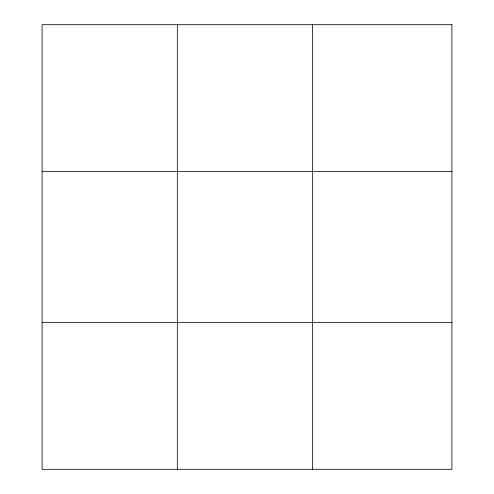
<?xml version="1.0" encoding="UTF-8"?>
<svg xmlns="http://www.w3.org/2000/svg" width="494" height="494" viewBox="0 0 494 494"><rect width="100%" height="100%" fill="white"/><g stroke="black" fill="none" stroke-linecap="round" stroke-linejoin="round"><path stroke-width="0.74" d="M177.334 469.3L177.334 24.7M312.572 469.3L312.572 24.7M42.095 171.418L451.905 171.418M42.095 322.582L451.905 322.582M451.905 24.7L451.905 469.3L42.095 469.3L42.095 24.7L451.905 24.7"/></g></svg>
